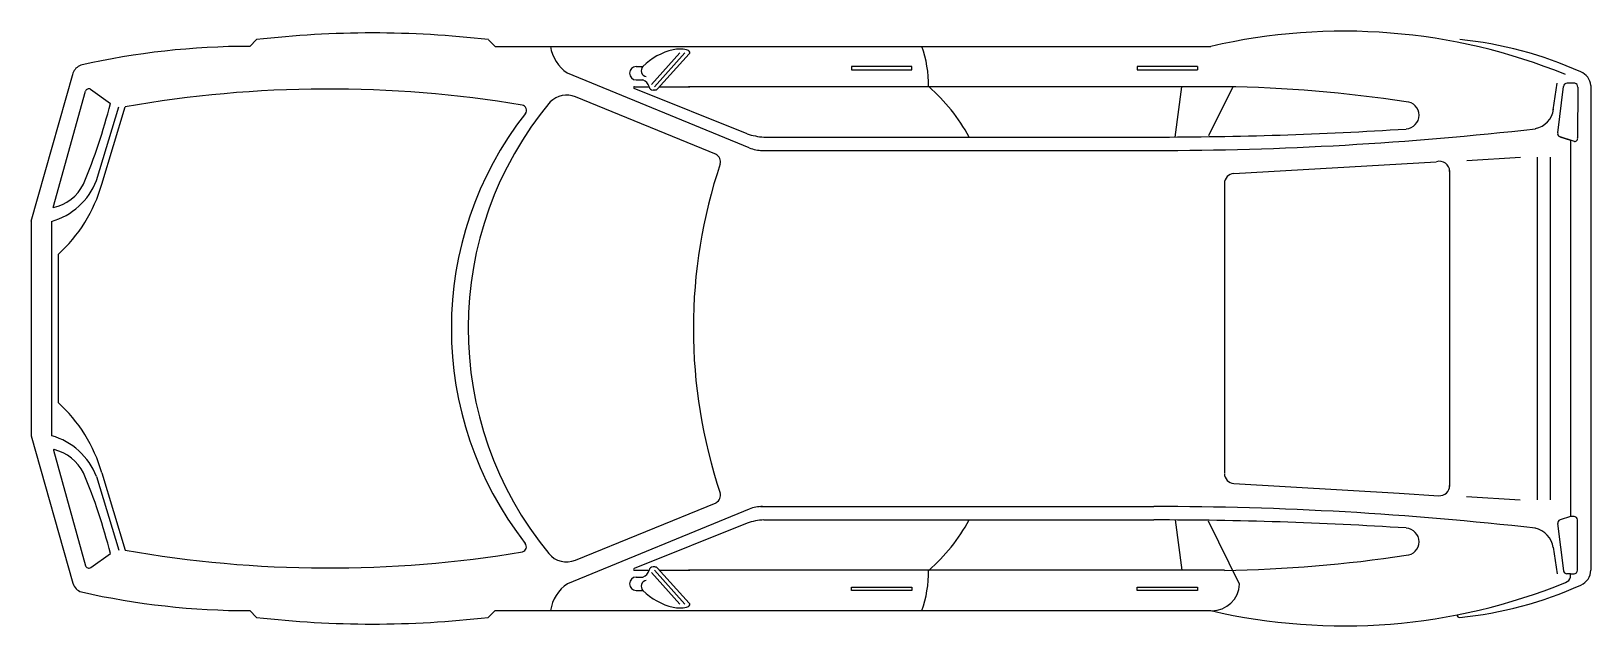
# Model space of a CAD drawing. Extents: x 1 to 465, y -89 to 89.
import ezdxf

# ---------------------------------------------------------------- set-up
doc = ezdxf.new("R2010")
doc.units = 0
doc.header["$LTSCALE"] = 1000
doc.header["$MEASUREMENT"] = 0
doc.layers.get('0').update_dxf_attribs({"linetype": 'CONTINUOUS'})

msp = doc.modelspace()

# ---------------------------------------------------------------- linework, layer by layer
at = {"color": 0, "linetype": 'ByBlock'}
for p, q in [((65.97, 84.01), (67.97, 86.01)), ((137.02, 86), (139.01, 84.01)), ((139.01, 84.01), (351.97, 84.01)), ((185.53, 72.64), (193.99, 82.05)), ((186.42, 72), (195.46, 82.05)), ((196.76, 81.78), (187.33, 71.41)), ((0.97, 32.01), (13.41, 76.01)), ((214.61, 53.79), (160.52, 76.01)), ((180.97, 78.01), (182.97, 78.01)), ((262.97, 78.01), (244.97, 78.01)), ((244.97, 78.01), (244.97, 77.01)), ((244.97, 77.01), (262.97, 77.01)), ((262.97, 77.01), (262.97, 78.01)), ((329.97, 78.01), (329.97, 77.01)), ((347.97, 78.01), (329.97, 78.01)), ((329.97, 77.01), (347.97, 77.01)), ((347.97, 78.01), (347.97, 77.01)), ((7.53, 36.01), (17.15, 70.65)), ((18.61, 71.23), (24.53, 67.01)), ((213.97, 58.01), (180.37, 71.45)), ((180.48, 72.01), (184.82, 72.01)), ((180.97, 74.01), (182.97, 74.01)), ((186.5, 71.01), (185.97, 71.01)), ((187.9, 72.01), (196.97, 72.01)), ((355.97, 72.01), (196.49, 72.01)), ((341.32, 57.01), (343.32, 72.01)), ((358.43, 71.97), (351.24, 57.42)), ((453.75, 65.09), (454.97, 73.01)), ((455.13, 58.25), (456.84, 72.03)), ((460.2, 73.02), (457.95, 73.02)), ((461.08, 71.9), (461.06, 56.89)), ((464.97, 72.38), (464.97, -71.99)), ((20.37, 44.04), (27.09, 65.98)), ((21.97, 43.01), (28.97, 66.01)), ((162.8, 69.05), (204.74, 51.87)), ((218.97, 57.01), (334.97, 57.01)), ((460.12, 55.68), (455.55, 57.13)), ((459.06, 56.02), (455.9, 57.02)), ((458.97, 56.01), (458.97, -55.99)), ((217.97, 53.01), (224.97, 53.01)), ((224.97, 53.01), (334.97, 53.01)), ((428.05, 50.07), (444.05, 51.04)), ((358.8, 46.17), (419.01, 49.65)), ((422.97, 47.01), (422.97, -46.99)), ((448.97, 51.01), (448.97, -50.99)), ((452.97, -50.99), (452.97, 51.01)), ((355.97, 43.18), (355.97, -42.99)), ((0.97, 32.01), (0.97, -31.99)), ((6.97, 31.91), (6.97, -31.79)), ((8.97, 22.01), (8.97, -21.99)), ((0.97, -31.99), (13.37, -75.86)), ((7.6, -36.25), (17.14, -70.61)), ((20.37, -44.03), (27.09, -65.96)), ((21.97, -42.99), (28.97, -65.99)), ((358.8, -46.15), (407.97, -48.99)), ((407.97, -48.99), (419.77, -49.78)), ((427.97, -49.99), (443.97, -50.99)), ((214.61, -53.77), (160.52, -75.99)), ((162.92, -68.99), (204.74, -51.85)), ((217.97, -52.99), (224.97, -52.99)), ((224.97, -52.99), (334.97, -52.99)), ((213.97, -57.99), (180.37, -71.43)), ((218.97, -56.99), (225.97, -56.99)), ((225.97, -56.99), (334.97, -56.99)), ((341.32, -56.99), (343.32, -71.99)), ((360.48, -76.09), (351.24, -57.4)), ((455.1, -58.01), (456.85, -72.11)), ((458.97, -55.99), (455.81, -56.99)), ((459.97, -55.99), (458.97, -55.99)), ((460.97, -71.99), (460.97, -56.99)), ((18.69, -71.16), (24.53, -66.99)), ((453.75, -65.07), (454.97, -72.99)), ((180.48, -71.99), (184.82, -71.99)), ((180.97, -73.99), (182.97, -73.99)), ((185.53, -72.62), (193.99, -82.03)), ((186.5, -70.99), (185.97, -70.99)), ((186.42, -71.98), (195.46, -82.03)), ((196.76, -81.76), (187.33, -71.39)), ((187.9, -71.99), (196.97, -71.99)), ((355.97, -71.99), (196.49, -71.99)), ((458.97, -72.99), (457.85, -72.99)), ((458.97, -72.99), (459.97, -72.99)), ((458.97, -74), (458.97, -72.99)), ((180.97, -77.99), (182.97, -77.99)), ((244.97, -76.99), (262.97, -76.99)), ((244.97, -77.99), (244.97, -76.99)), ((262.97, -77.99), (244.97, -77.99)), ((262.97, -76.99), (262.97, -77.99)), ((329.97, -77.99), (329.97, -76.99)), ((329.97, -76.99), (347.97, -76.99)), ((347.97, -77.99), (329.97, -77.99)), ((347.97, -76.99), (347.97, -77.99)), ((65.97, -83.99), (67.97, -85.99)), ((136.97, -85.99), (138.97, -83.99)), ((138.97, -83.99), (351.97, -83.99))]:
    msp.add_line(p, q, dxfattribs=at)
for centre, radius, start, end in [((391.51, -86.49), 175.02, 67.8698, 103.0561), ((65.97, -144.32), 228.33, 90, 102.713), ((102.47, -210.49), 298.5, 83.3544, 96.6369), ((166.58, 85.53), 11.21, 187.8021, 236.9312), ((230.97, 72.01), 37, 0, 18.9246), ((414.97, -27.62), 114.16, 65.6771, 84.472), ((196.22, 64.76), 18.74, 103.1092, 135), ((193.97, 70.74), 12.43, 80.7413, 99.2587), ((195.81, 81.85), 1.17, 21.5363, 82.1728), ((196.35, 82.16), 0.558, 317.6951, 12.5344), ((17.03, 74.83), 3.81, 110.0873, 161.9509), ((180.97, 76.01), 2, 90, 270), ((184.22, 76.76), 1.77, 135, 261.8699), ((460.16, 71.93), 4.83, 5.2503, 67.6784), ((18.1, 70.38), 0.99, 59.1344, 164.372), ((89.47, -276.49), 347.8, 80.4699, 100.0175), ((180.48, 71.72), 0.29, 88.7124, 247.751), ((181.72, 71.01), 3.25, 17.9349, 67.3801), ((185.97, 72.18), 1.17, 188.4912, 270), ((186.5, 72.09), 1.08, 270, 320.4022), ((233.85, 32.41), 52.28, 28.0725, 49.2471), ((350.35, -320.77), 392.82, 81.2661, 89.18), ((457.88, 71.98), 1.04, 86.2853, 177.1052), ((460.09, 72.02), 1, 353.0197, 83.6192), ((-135.47, 107.01), 164.92, 337.1663, 345.9638), ((236.49, 0.01), 105.52, 140.259, 219.416), ((146.75, 64.98), 1.56, 322.2204, 78.7783), ((160.33, 62.37), 7.12, 68.6738, 134.3108), ((409.85, 63.51), 4.03, 272.227, 87.773), ((446.98, 66.32), 6.98, 282.833, 351.3955), ((230.06, 0.01), 104.09, 142.0174, 217.9408), ((219.89, 74.63), 17.65, 250.3832, 266.997), ((219.89, 74.63), 17.65, 250.3832, 266.997), ((334.97, 1051.08), 998.07, 270, 276.53513), ((334.97, 1234.51), 1177.5, 270, 273.6537), ((456.13, 57.99), 1.03, 165.6325, 235.913), ((460.08, 56.68), 1, 272.4713, 12.277), ((203.39, 49.58), 2.65, 348.0216, 59.3145), ((218.52, 63.14), 10.13, 247.3245, 270), ((352.03, 0.01), 154.06, 161.4451, 198.5452), ((419.97, 46.8), 3, 0, 108.5669), ((1.57, 51.34), 20.17, 285.5326, 338.786), ((4.71, 48.92), 13.21, 282.315, 333.4349), ((-21.23, 55.23), 44.89, 312.2737, 344.2074), ((358.97, 43.18), 3, 93.3019, 180), ((-21.23, -55.21), 44.89, 15.7926, 47.7263), ((7.14, -31.76), 0.173, 192.4041, 253.1014), ((1.57, -51.32), 20.17, 21.214, 74.1149), ((7.77, -36.22), 0.172, 75.9472, 187.4806), ((4.71, -48.9), 13.21, 26.5651, 76.4209), ((-135.47, -106.99), 164.92, 14.0362, 22.8337), ((358.97, -43.16), 3, 180, 266.6981), ((203.47, -49.61), 2.57, 299.5879, 15.7863), ((419.97, -46.78), 3, 266.1859, 0), ((218.52, -63.12), 10.13, 90, 112.6755), ((334.97, -1051.06), 998.07, 83.46487, 90), ((219.89, -74.61), 17.65, 93.003, 109.6168), ((233.85, -32.39), 52.28, 310.7529, 331.9275), ((334.97, -1234.49), 1177.5, 86.3463, 90), ((409.85, -63.49), 4.03, 272.227, 87.773), ((446.88, -66.27), 6.98, 8.5162, 77.0786), ((456.11, -57.95), 1, 107.5706, 186.3785), ((459.97, -56.99), 1, 0, 90), ((146.7, -64.95), 1.59, 286.5573, 37.1598), ((89.47, 276.51), 347.8, 259.9825, 279.5466), ((160.33, -62.35), 7.12, 220.6013, 291.3262), ((350.35, 320.78), 392.82, 270.82, 278.7339), ((18.11, -70.35), 1, 195.5241, 305.5377), ((180.97, -75.99), 2, 90, 270), ((180.48, -71.7), 0.29, 112.249, 271.2876), ((181.72, -70.99), 3.25, 292.6199, 342.0651), ((185.97, -72.16), 1.17, 90, 171.5088), ((186.5, -72.07), 1.08, 39.5978, 90), ((230.97, -71.99), 37, 341.0754, 0), ((457.85, -71.99), 1, 187.125, 270), ((456.43, -73.13), 2.69, 292.163, 341.2389), ((459.97, -71.99), 1, 270, 0), ((460.19, -71.96), 4.78, 292.4332, 0.0246), ((17.12, -74.68), 3.93, 197.4151, 252.319), ((65.97, 144.34), 228.33, 257.3437, 270), ((166.64, -85.38), 11.21, 123.1142, 172.875), ((184.22, -76.74), 1.77, 98.1301, 225), ((196.22, -64.74), 18.74, 225, 256.8908), ((391.51, 86.5), 175.02, 256.9439, 292.1302), ((352.15, -75.69), 8.34, 270.1766, 357.2098), ((414.97, 27.63), 114.16, 275.528, 294.3335), ((193.97, -70.72), 12.43, 260.7413, 279.2587), ((195.81, -81.83), 1.17, 277.8272, 338.4637), ((196.35, -82.14), 0.558, 347.4656, 42.3049), ((102.47, 210.51), 298.5, 263.3631, 276.6369), ((425.94, -85.16), 0.835, 186.2062, 271.9307)]:
    msp.add_arc(centre, radius, start, end, dxfattribs=at)

doc.saveas('drawing.dxf')
